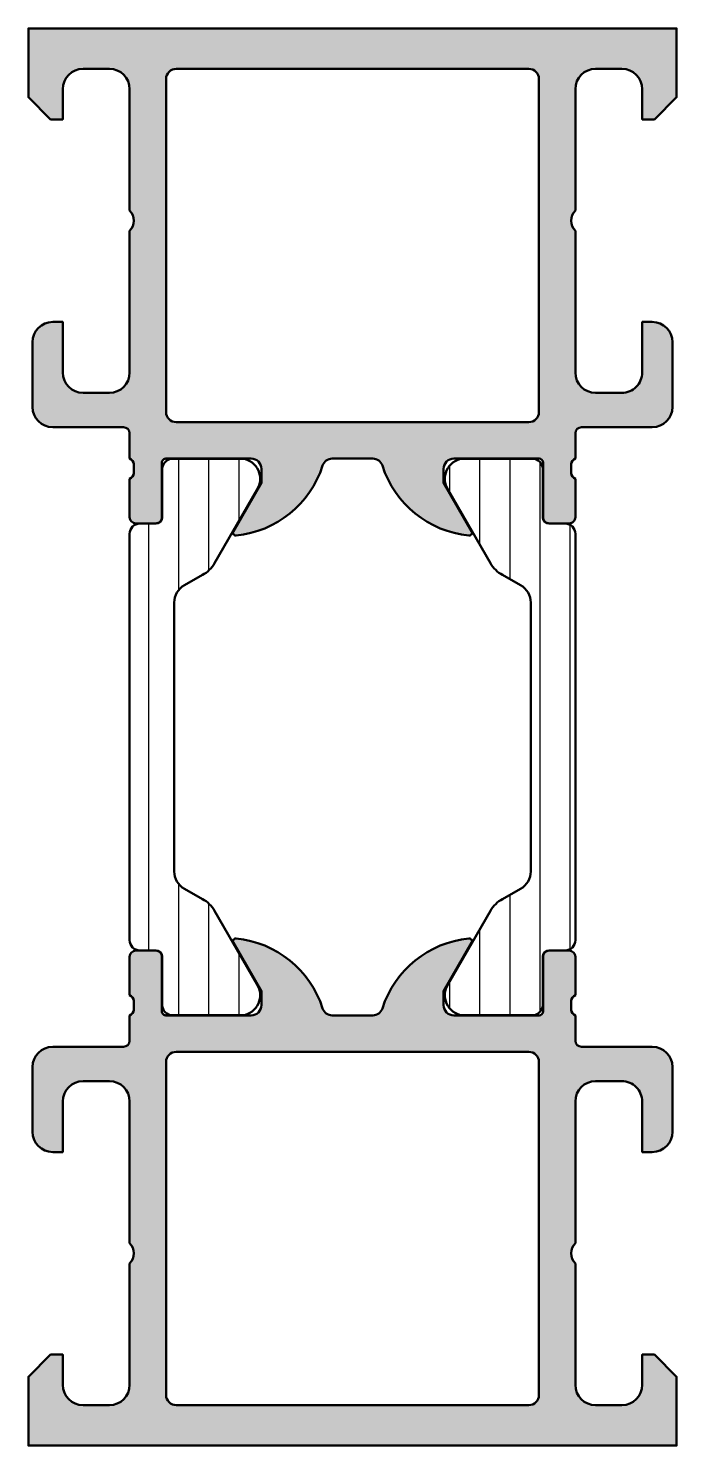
# Model space of a CAD drawing. Extents: x 0 to 32, y 0 to 70.
import ezdxf

# ---------------------------------------------------------------- set-up
doc = ezdxf.new("R2010")
doc.units = 0
for name, color, linetype, lineweight in [('0S-Alu contour', 7, 'Continuous', 50), ('0S-Alu hatch', 252, 'Continuous', 25), ('0S-Plastic contour', 254, 'Continuous', 50), ('0S-Plastic hatch', 253, 'Continuous', 25)]:
    doc.layers.add(name, color=color, linetype=linetype, lineweight=lineweight)
pattern_1 = [(90, (0, 0), (-1.4859, 0), [])]

# ---------------------------------------------------------------- blocks, each defined once
blk = doc.blocks.new('198510__B4718C1F_2032_4B84_9AEC_C8E7947CFED9_')
at = {"layer": '0S-Alu hatch'}
h = blk.add_hatch(color=256, dxfattribs=at)
edge = h.paths.add_edge_path()
edge.add_line((27, 60), (27, 53))
edge.add_arc((28, 53), 1, 180, 270)
edge.add_line((28, 52), (29.3, 52))
edge.add_arc((29.30000000000001, 53), 1.000000000000007, 269.9999999999998, 360)
edge.add_line((30.30000000000001, 53), (30.30000000000001, 55.5))
edge.add_line((30.30000000000001, 55.5), (30.8, 55.5))
edge.add_ellipse((30.79999999999999, 54.49999999999999), major_axis=(-1.000000000000014, 0), ratio=1, start_angle=180, end_angle=269.999999999999, ccw=False)
edge.add_line((31.8, 54.5), (31.80000000000001, 51.3))
edge.add_ellipse((30.8, 51.30000000000001), major_axis=(-1.000000000000003, 0), ratio=1, start_angle=90.00000000000023, end_angle=180, ccw=False)
edge.add_line((30.8, 50.30000000000001), (27.3, 50.30000000000001))
edge.add_arc((27.3, 50), 0.2999999999999971, 90, 180)
edge.add_line((27.00000000000001, 50), (27.00000000000001, 48.75))
edge.add_arc((27.1, 48.46715728752538), 0.3000000000000043, 109.4712206344891, 180)
edge.add_line((26.8, 48.46715728752538), (26.80000000000001, 48.03284271247462))
edge.add_arc((27.10000000000001, 48.03284271247462), 0.3000000000000007, 180, 250.5287793655097)
edge.add_line((27.00000000000001, 47.75), (27.00000000000001, 45.85000000000003))
edge.add_ellipse((26.69999999999998, 45.85000000000003), major_axis=(-0.3000000000000327, 0), ratio=1, start_angle=89.99999999999869, end_angle=180, ccw=False)
edge.add_line((26.69999999999997, 45.54999999999999), (25.71000000000005, 45.54999999999999))
edge.add_ellipse((25.71000000000004, 45.85000000000003), major_axis=(-0.3000000000000327, 0), ratio=1, start_angle=0, end_angle=90.00000000000142, ccw=False)
edge.add_line((25.41000000000001, 45.85000000000003), (25.41000000000001, 48.55))
edge.add_arc((25.21000000000001, 48.55), 0.1999999999999993, 0, 90)
edge.add_line((25.21000000000001, 48.75), (21.00000000000001, 48.75))
edge.add_arc((21.00000000000001, 48.25), 0.5, 90, 180)
edge.add_line((20.50000000000002, 48.25), (20.50000000000002, 47.54999999999999))
edge.add_line((20.50000000000002, 47.54999999999999), (21.88149545762237, 45.15717967697244))
edge.add_ellipse((21.76188021535171, 45.08811978464829), major_axis=(-0.1381197846482943, 0), ratio=1, start_angle=84.37742244920611, end_angle=210.0000000000005, ccw=False)
edge.add_ellipse((22.23822324117377, 49.92660886184776), major_axis=(-4.999999999999952, 0), ratio=1, start_angle=17.74841635606981, end_angle=84.37742244920679, ccw=False)
edge.add_arc((17.00000000000001, 48.25), 0.4999999999999926, 17.74841635607068, 90)
edge.add_line((17.00000000000001, 48.75), (14.99999999999999, 48.75))
edge.add_arc((14.99999999999999, 48.25), 0.5, 89.9999999999998, 162.2515836439297)
edge.add_ellipse((9.761776758826182, 49.9266088618478), major_axis=(-5.000000000000002, 0), ratio=1, start_angle=95.62257755079372, end_angle=162.2515836439301, ccw=False)
edge.add_ellipse((10.2381197846483, 45.08811978464829), major_axis=(-0.1381197846483018, 0), ratio=1, start_angle=-29.999999999998693, end_angle=95.6225775507927, ccw=False)
edge.add_line((10.11850454237763, 45.15717967697244), (11.49999999999999, 47.54999999999999))
edge.add_line((11.49999999999999, 47.54999999999999), (11.49999999999999, 48.25))
edge.add_arc((10.99999999999999, 48.25), 0.5, 0, 90)
edge.add_line((10.99999999999999, 48.75), (6.79, 48.75))
edge.add_arc((6.79, 48.55), 0.2000000000000028, 89.99999999999974, 180)
edge.add_line((6.589999999999997, 48.55), (6.589999999999997, 45.85000000000003))
edge.add_ellipse((6.289999999999964, 45.85000000000003), major_axis=(-0.3000000000000327, 0), ratio=1, start_angle=89.99999999999892, end_angle=180, ccw=False)
edge.add_line((6.289999999999958, 45.54999999999999), (5.300000000000038, 45.54999999999999))
edge.add_ellipse((5.300000000000045, 45.85000000000004), major_axis=(-0.3000000000000469, 0), ratio=1, start_angle=0, end_angle=89.99999999999892, ccw=False)
edge.add_line((4.999999999999998, 45.85000000000003), (5, 47.75))
edge.add_arc((4.900000000000001, 48.03284271247462), 0.299999999999999, 289.4712206344905, 360)
edge.add_line((5.2, 48.03284271247462), (5.2, 48.46715728752538))
edge.add_arc((4.900000000000002, 48.46715728752538), 0.299999999999998, 0, 70.52877936550998)
edge.add_line((4.999999999999998, 48.75), (4.999999999999998, 50))
edge.add_arc((4.699999999999997, 50), 0.3000000000000007, 0, 90)
edge.add_line((4.699999999999997, 50.3), (1.199999999999998, 50.3))
edge.add_ellipse((1.200000000000001, 51.29999999999999), major_axis=(-1, 0), ratio=1, start_angle=0, end_angle=89.99999999999989, ccw=False)
edge.add_line((0.2000000000000017, 51.29999999999999), (0.1999999999999988, 54.49999999999999))
edge.add_ellipse((1.200000000000002, 54.5), major_axis=(-1.000000000000003, 0), ratio=1, start_angle=270.00000000000006, end_angle=360, ccw=False)
edge.add_line((1.200000000000001, 55.5), (1.700000000000001, 55.5))
edge.add_line((1.700000000000001, 55.5), (1.700000000000002, 53))
edge.add_arc((2.700000000000001, 53), 0.9999999999999996, 180, 270)
edge.add_line((2.700000000000001, 52), (4.000000000000002, 52))
edge.add_arc((4.000000000000001, 53), 1, 270.0000000000001, 360)
edge.add_line((5.000000000000001, 53), (5.000000000000001, 60))
edge.add_arc((4.475000000000002, 60.5), 0.7249999999999996, 316.3971810272964, 403.6028189727036)
edge.add_line((5.000000000000001, 61), (5.000000000000001, 67))
edge.add_arc((4.000000000000001, 67), 1, 0, 90)
edge.add_line((4.000000000000001, 68), (2.700000000000001, 68))
edge.add_arc((2.700000000000001, 67), 1, 90, 180)
edge.add_line((1.700000000000001, 67), (1.700000000000001, 65.5))
edge.add_line((1.700000000000001, 65.5), (1.100000000000001, 65.5))
edge.add_line((1.100000000000001, 65.5), (2e-16, 66.60000000000001))
edge.add_line((2e-16, 66.60000000000001), (0, 70))
edge.add_line((0, 70), (32, 70))
edge.add_line((32, 70), (32, 66.60000000000001))
edge.add_line((32, 66.60000000000001), (30.9, 65.5))
edge.add_line((30.9, 65.5), (30.3, 65.5))
edge.add_line((30.3, 65.5), (30.3, 67))
edge.add_arc((29.3, 67), 1, 0, 90)
edge.add_line((29.3, 68), (27.99999999999999, 68))
edge.add_arc((27.99999999999999, 67), 1, 90, 180)
edge.add_line((26.99999999999999, 67), (27, 61))
edge.add_arc((27.525, 60.5), 0.7250000000000015, 136.3971810272965, 223.6028189727035)
edge = h.paths.add_edge_path()
edge.add_arc((24.70000000000001, 51.05), 0.5, 270, 360)
edge.add_line((25.2, 51.05), (25.2, 67.5))
edge.add_arc((24.7, 67.5), 0.5, 0, 90)
edge.add_line((24.7, 68), (7.300000000000004, 68))
edge.add_arc((7.300000000000002, 67.5), 0.5, 89.9999999999998, 180)
edge.add_line((6.800000000000002, 67.5), (6.800000000000002, 51.05))
edge.add_arc((7.300000000000002, 51.05), 0.5, 180, 270)
edge.add_line((7.300000000000002, 50.54999999999999), (24.70000000000001, 50.54999999999999))
at = {"layer": '0S-Alu contour', "color": 7}
for points in [[(1.700000000000001, 67), (1.700000000000001, 65.5), (1.100000000000001, 65.5), (2e-16, 66.60000000000001), (0, 70), (32, 70), (32, 66.60000000000001), (30.9, 65.5), (30.3, 65.5), (30.3, 67)], [(4.000000000000001, 68), (2.700000000000001, 68)], [(24.7, 68), (7.300000000000004, 68)], [(29.3, 68), (27.99999999999999, 68)], [(6.800000000000002, 67.5), (6.800000000000002, 51.05)], [(25.2, 51.05), (25.2, 67.5)], [(5.000000000000001, 61), (5.000000000000001, 67)], [(26.99999999999999, 67), (27, 61)], [(5.000000000000001, 53), (5.000000000000001, 60)], [(27, 60), (27, 53)], [(1.200000000000001, 55.5), (1.700000000000001, 55.5), (1.700000000000002, 53)], [(30.30000000000001, 53), (30.30000000000001, 55.5), (30.8, 55.5)], [(0.2000000000000017, 51.29999999999999), (0.1999999999999988, 54.49999999999999)], [(31.8, 54.5), (31.80000000000001, 51.3)], [(2.700000000000001, 52), (4.000000000000002, 52)], [(28, 52), (29.3, 52)], [(7.300000000000002, 50.54999999999999), (24.70000000000001, 50.54999999999999)], [(4.699999999999997, 50.3), (1.199999999999998, 50.3)], [(4.999999999999998, 48.75), (4.999999999999998, 50)], [(27.00000000000001, 50), (27.00000000000001, 48.75)], [(30.8, 50.30000000000001), (27.3, 50.30000000000001)], [(5.2, 48.03284271247462), (5.2, 48.46715728752538)], [(6.589999999999997, 48.55), (6.589999999999997, 45.85000000000003)], [(10.99999999999999, 48.75), (6.79, 48.75)], [(17.00000000000001, 48.75), (14.99999999999999, 48.75)], [(25.21000000000001, 48.75), (21.00000000000001, 48.75)], [(25.41000000000001, 45.85000000000003), (25.41000000000001, 48.55)], [(26.8, 48.46715728752538), (26.80000000000001, 48.03284271247462)], [(4.999999999999998, 45.85000000000003), (5, 47.75)], [(10.11850454237763, 45.15717967697244), (11.49999999999999, 47.54999999999999), (11.49999999999999, 48.25)], [(20.50000000000002, 48.25), (20.50000000000002, 47.54999999999999), (21.88149545762237, 45.15717967697244)], [(27.00000000000001, 47.75), (27.00000000000001, 45.85000000000003)], [(6.289999999999958, 45.54999999999999), (5.300000000000038, 45.54999999999999)], [(26.69999999999997, 45.54999999999999), (25.71000000000005, 45.54999999999999)]]:
    blk.add_lwpolyline(points, dxfattribs=at)
for centre, radius, start, end in [((2.700000000000001, 67), 1, 90, 180), ((4.000000000000001, 67), 1, 0, 90), ((7.300000000000002, 67.5), 0.5, 89.9999999999998, 180), ((24.7, 67.5), 0.5, 0, 90), ((27.99999999999999, 67), 1, 90, 180), ((29.3, 67), 1, 0, 90), ((4.475000000000002, 60.5), 0.7249999999999996, 316.3971810272964, 43.60281897270365), ((27.525, 60.5), 0.7250000000000015, 136.3971810272965, 223.6028189727035), ((2.700000000000001, 53), 0.9999999999999996, 180, 270), ((4.000000000000001, 53), 1, 270.0000000000001, 0), ((28, 53), 1, 180, 270), ((29.30000000000001, 53), 1.000000000000007, 269.9999999999998, 0), ((7.300000000000002, 51.05), 0.5, 180, 270), ((24.70000000000001, 51.05), 0.5, 270, 0), ((4.699999999999997, 50), 0.3000000000000007, 0, 90), ((27.3, 50), 0.2999999999999971, 90, 180), ((4.900000000000002, 48.46715728752538), 0.299999999999998, 0, 70.52877936550998), ((6.79, 48.55), 0.2000000000000028, 89.99999999999974, 180), ((10.99999999999999, 48.25), 0.5, 0, 90), ((14.99999999999999, 48.25), 0.5, 89.9999999999998, 162.2515836439297), ((17.00000000000001, 48.25), 0.4999999999999926, 17.74841635607068, 90), ((21.00000000000001, 48.25), 0.5, 90, 180), ((25.21000000000001, 48.55), 0.1999999999999993, 0, 90), ((27.1, 48.46715728752538), 0.3000000000000043, 109.4712206344891, 180), ((4.900000000000001, 48.03284271247462), 0.299999999999999, 289.4712206344905, 0), ((27.10000000000001, 48.03284271247462), 0.3000000000000007, 180, 250.5287793655097)]:
    blk.add_arc(centre, radius, start, end, dxfattribs=at)
at = {"layer": '0S-Alu contour', "color": 7, "extrusion": (0, 0, -1)}
for centre, radius, start, end in [((-1.200000000000002, 54.5), 1.000000000000003, 0, 89.99999999999994), ((-30.79999999999999, 54.49999999999999), 1.000000000000014, 90.00000000000102, 180), ((-1.200000000000001, 51.29999999999999), 1, 270.0000000000002, 0), ((-30.8, 51.30000000000001), 1.000000000000003, 180, 269.9999999999998), ((-9.761776758826182, 49.9266088618478), 5.000000000000003, 197.74841635607, 264.3774224492063), ((-22.23822324117377, 49.92660886184776), 4.999999999999952, 275.6225775507932, 342.2515836439302), ((-5.300000000000045, 45.85000000000004), 0.3000000000000469, 270.0000000000012, 0), ((-6.289999999999964, 45.85000000000003), 0.3000000000000327, 180, 270.0000000000012), ((-25.71000000000004, 45.85000000000003), 0.3000000000000327, 269.9999999999986, 0), ((-26.69999999999998, 45.85000000000003), 0.3000000000000327, 180, 270.0000000000013), ((-10.2381197846483, 45.08811978464829), 0.1381197846483018, 264.3774224492073, 29.99999999999862), ((-21.76188021535171, 45.08811978464829), 0.1381197846482943, 149.9999999999995, 275.6225775507939)]:
    blk.add_arc(centre, radius, start, end, dxfattribs=at)
blk = doc.blocks.new('198510__D5CEABC6_55AC_407D_AF90_1914608A96DB_')
at = {"layer": '0S-Alu hatch'}
h = blk.add_hatch(color=256, dxfattribs=at)
edge = h.paths.add_edge_path()
edge.add_ellipse((27.525, 9.499999999999996), major_axis=(-0.7250000000000014, 0), ratio=1, start_angle=-43.6028189727034, end_angle=43.60281897270352, ccw=False)
edge.add_line((27, 9.999999999999996), (27, 17))
edge.add_ellipse((28, 17), major_axis=(-1, 0), ratio=1, start_angle=270, end_angle=360, ccw=False)
edge.add_line((28, 18), (29.3, 18))
edge.add_ellipse((29.30000000000001, 16.99999999999999), major_axis=(-1.000000000000003, 0), ratio=1, start_angle=180, end_angle=270.0000000000002, ccw=False)
edge.add_line((30.30000000000001, 16.99999999999999), (30.30000000000001, 14.49999999999999))
edge.add_line((30.30000000000001, 14.49999999999999), (30.8, 14.49999999999999))
edge.add_arc((30.8, 15.5), 1.000000000000005, 270.0000000000002, 360)
edge.add_line((31.80000000000001, 15.5), (31.80000000000001, 18.69999999999999))
edge.add_arc((30.8, 18.69999999999999), 1.000000000000003, 0, 89.9999999999998)
edge.add_line((30.8, 19.69999999999999), (27.3, 19.69999999999999))
edge.add_ellipse((27.3, 20), major_axis=(-0.3000000000000007, 0), ratio=1, start_angle=0, end_angle=90, ccw=False)
edge.add_line((27.00000000000001, 20), (27.00000000000001, 21.25))
edge.add_ellipse((27.1, 21.53284271247462), major_axis=(-0.3000000000000031, 0), ratio=1, start_angle=0, end_angle=70.52877936551141, ccw=False)
edge.add_line((26.8, 21.53284271247462), (26.80000000000001, 21.96715728752538))
edge.add_ellipse((27.10000000000001, 21.96715728752538), major_axis=(-0.3000000000000007, 0), ratio=1, start_angle=289.47122063449035, end_angle=360, ccw=False)
edge.add_line((27.00000000000001, 22.25), (27.00000000000001, 24.14999999999996))
edge.add_arc((26.69999999999997, 24.14999999999996), 0.3000000000000398, 0, 90)
edge.add_line((26.69999999999997, 24.45), (25.71000000000005, 24.45))
edge.add_arc((25.71000000000005, 24.14999999999996), 0.3000000000000398, 90, 180)
edge.add_line((25.41000000000001, 24.14999999999996), (25.41000000000001, 21.45))
edge.add_ellipse((25.21000000000001, 21.45), major_axis=(-0.1999999999999993, 0), ratio=1, start_angle=90, end_angle=180, ccw=False)
edge.add_line((25.21000000000001, 21.25), (21.00000000000001, 21.25))
edge.add_ellipse((21.00000000000001, 21.75), major_axis=(-0.5, 0), ratio=1, start_angle=0, end_angle=90, ccw=False)
edge.add_line((20.50000000000002, 21.75), (20.50000000000002, 22.45))
edge.add_line((20.50000000000002, 22.45), (21.88149545762237, 24.84282032302755))
edge.add_arc((21.76188021535171, 24.91188021535171), 0.1381197846482961, 329.9999999999982, 455.6225775507938)
edge.add_arc((22.23822324117382, 20.0733911381522), 4.999999999999996, 95.62257755079357, 162.25158364393)
edge.add_ellipse((17.00000000000001, 21.75), major_axis=(-0.4999999999999915, 0), ratio=1, start_angle=90, end_angle=162.2515836439293, ccw=False)
edge.add_line((17.00000000000001, 21.25000000000001), (14.99999999999999, 21.25))
edge.add_ellipse((14.99999999999999, 21.75), major_axis=(-0.4999999999999965, 0), ratio=1, start_angle=17.74841635606998, end_angle=90.00000000000023, ccw=False)
edge.add_arc((9.761776758826196, 20.07339113815221), 4.999999999999989, 17.74841635606997, 84.37742244920646)
edge.add_arc((10.23811978464829, 24.91188021535171), 0.1381197846482988, 84.37742244920547, 210.000000000001)
edge.add_line((10.11850454237763, 24.84282032302755), (11.49999999999999, 22.45))
edge.add_line((11.49999999999999, 22.45), (11.49999999999999, 21.75))
edge.add_ellipse((10.99999999999999, 21.75), major_axis=(-0.5, 0), ratio=1, start_angle=90, end_angle=180, ccw=False)
edge.add_line((10.99999999999999, 21.25), (6.79, 21.25))
edge.add_ellipse((6.79, 21.45), major_axis=(-0.2000000000000028, 0), ratio=1, start_angle=0, end_angle=90.00000000000023, ccw=False)
edge.add_line((6.589999999999997, 21.45), (6.589999999999997, 24.14999999999996))
edge.add_arc((6.289999999999958, 24.14999999999996), 0.3000000000000389, 0, 90)
edge.add_line((6.289999999999958, 24.45), (5.300000000000038, 24.45))
edge.add_arc((5.300000000000044, 24.14999999999996), 0.3000000000000433, 90.00000000000102, 180)
edge.add_line((5, 24.14999999999996), (5, 22.25))
edge.add_ellipse((4.900000000000001, 21.96715728752538), major_axis=(-0.299999999999999, 0), ratio=1, start_angle=180, end_angle=250.52877936550948, ccw=False)
edge.add_line((5.2, 21.96715728752538), (5.2, 21.53284271247462))
edge.add_ellipse((4.900000000000002, 21.53284271247462), major_axis=(-0.299999999999998, 0), ratio=1, start_angle=109.4712206344901, end_angle=180, ccw=False)
edge.add_line((4.999999999999998, 21.25), (4.999999999999998, 20))
edge.add_ellipse((4.699999999999997, 20), major_axis=(-0.3000000000000007, 0), ratio=1, start_angle=90, end_angle=180, ccw=False)
edge.add_line((4.699999999999997, 19.7), (1.199999999999998, 19.7))
edge.add_arc((1.200000000000001, 18.7), 1.000000000000003, 90.00000000000017, 180)
edge.add_line((0.1999999999999982, 18.7), (0.1999999999999988, 15.5))
edge.add_arc((1.200000000000001, 15.5), 1.000000000000003, 180, 270)
edge.add_line((1.200000000000001, 14.5), (1.700000000000001, 14.5))
edge.add_line((1.700000000000001, 14.5), (1.700000000000002, 17))
edge.add_ellipse((2.700000000000001, 17), major_axis=(-0.9999999999999996, 0), ratio=1, start_angle=270, end_angle=360, ccw=False)
edge.add_line((2.700000000000001, 18), (4.000000000000002, 18))
edge.add_ellipse((4.000000000000001, 17), major_axis=(-1.000000000000003, 0), ratio=1, start_angle=180, end_angle=269.99999999999994, ccw=False)
edge.add_line((5.000000000000005, 17), (5.000000000000001, 10))
edge.add_ellipse((4.475000000000002, 9.5), major_axis=(-0.7249999999999996, 0), ratio=1, start_angle=136.3971810272965, end_angle=223.6028189727037, ccw=False)
edge.add_line((5.000000000000001, 9), (5.000000000000001, 2.999999999999999))
edge.add_ellipse((4.000000000000001, 2.999999999999998), major_axis=(-1, 0), ratio=1, start_angle=90, end_angle=180, ccw=False)
edge.add_line((4.000000000000001, 1.999999999999998), (2.700000000000001, 1.999999999999999))
edge.add_ellipse((2.700000000000001, 2.999999999999999), major_axis=(-0.9999999999999996, 0), ratio=1, start_angle=0, end_angle=90, ccw=False)
edge.add_line((1.700000000000001, 2.999999999999999), (1.700000000000001, 4.499999999999998))
edge.add_line((1.700000000000001, 4.499999999999998), (1.100000000000001, 4.499999999999998))
edge.add_line((1.100000000000001, 4.499999999999998), (2e-16, 3.399999999999997))
edge.add_line((2e-16, 3.399999999999997), (0, 0))
edge.add_line((0, 0), (32, -5.7e-15))
edge.add_line((32, -5.7e-15), (32, 3.399999999999991))
edge.add_line((32, 3.399999999999991), (30.9, 4.499999999999993))
edge.add_line((30.9, 4.499999999999993), (30.3, 4.499999999999993))
edge.add_line((30.3, 4.499999999999993), (30.3, 2.999999999999994))
edge.add_ellipse((29.3, 2.999999999999994), major_axis=(-1, 0), ratio=1, start_angle=90, end_angle=180, ccw=False)
edge.add_line((29.3, 1.999999999999994), (27.99999999999999, 1.999999999999995))
edge.add_ellipse((27.99999999999999, 2.999999999999993), major_axis=(-0.9999999999999984, 0), ratio=1, start_angle=0, end_angle=90, ccw=False)
edge.add_line((26.99999999999999, 2.999999999999995), (27, 8.999999999999996))
edge = h.paths.add_edge_path()
edge.add_ellipse((24.70000000000001, 18.95), major_axis=(-0.5, 0), ratio=1, start_angle=180, end_angle=270, ccw=False)
edge.add_line((25.2, 18.95), (25.2, 2.499999999999996))
edge.add_ellipse((24.7, 2.499999999999999), major_axis=(-0.5, 0), ratio=1, start_angle=90, end_angle=180, ccw=False)
edge.add_line((24.7, 1.999999999999999), (7.300000000000004, 2))
edge.add_ellipse((7.300000000000002, 2.500000000000001), major_axis=(-0.5000000000000006, 0), ratio=1, start_angle=0, end_angle=90.00000000000023, ccw=False)
edge.add_line((6.800000000000002, 2.5), (6.800000000000002, 18.95))
edge.add_ellipse((7.300000000000002, 18.95), major_axis=(-0.5, 0), ratio=1, start_angle=270, end_angle=360, ccw=False)
edge.add_line((7.300000000000002, 19.45), (24.70000000000001, 19.45))
at = {"layer": '0S-Alu contour', "color": 7}
for points in [[(10.11850454237763, 24.84282032302755), (11.49999999999999, 22.45), (11.49999999999999, 21.75)], [(20.50000000000002, 21.75), (20.50000000000002, 22.45), (21.88149545762237, 24.84282032302755)], [(5, 24.14999999999996), (5, 22.25)], [(6.289999999999958, 24.45), (5.300000000000038, 24.45)], [(6.589999999999997, 21.45), (6.589999999999997, 24.14999999999996)], [(25.41000000000001, 24.14999999999996), (25.41000000000001, 21.45)], [(26.69999999999997, 24.45), (25.71000000000005, 24.45)], [(27.00000000000001, 22.25), (27.00000000000001, 24.14999999999996)], [(5.2, 21.96715728752538), (5.2, 21.53284271247462)], [(26.8, 21.53284271247462), (26.80000000000001, 21.96715728752538)], [(4.999999999999998, 21.25), (4.999999999999998, 20)], [(10.99999999999999, 21.25), (6.79, 21.25)], [(17.00000000000001, 21.25000000000001), (14.99999999999999, 21.25)], [(25.21000000000001, 21.25), (21.00000000000001, 21.25)], [(27.00000000000001, 20), (27.00000000000001, 21.25)], [(4.699999999999997, 19.7), (1.199999999999998, 19.7)], [(30.8, 19.69999999999999), (27.3, 19.69999999999999)], [(6.800000000000002, 2.5), (6.800000000000002, 18.95)], [(7.300000000000002, 19.45), (24.70000000000001, 19.45)], [(25.2, 18.95), (25.2, 2.499999999999996)], [(0.1999999999999982, 18.7), (0.1999999999999988, 15.5)], [(31.80000000000001, 15.5), (31.80000000000001, 18.69999999999999)], [(2.700000000000001, 18), (4.000000000000002, 18)], [(28, 18), (29.3, 18)], [(1.200000000000001, 14.5), (1.700000000000001, 14.5), (1.700000000000002, 17)], [(5.000000000000005, 17), (5.000000000000001, 10)], [(27, 9.999999999999996), (27, 17)], [(30.30000000000001, 16.99999999999999), (30.30000000000001, 14.49999999999999), (30.8, 14.49999999999999)], [(5.000000000000001, 9), (5.000000000000001, 2.999999999999999)], [(26.99999999999999, 2.999999999999995), (27, 8.999999999999996)], [(1.700000000000001, 2.999999999999999), (1.700000000000001, 4.499999999999998), (1.100000000000001, 4.499999999999998), (2e-16, 3.399999999999997), (0, 0), (32, -5.7e-15), (32, 3.399999999999991), (30.9, 4.499999999999993), (30.3, 4.499999999999993), (30.3, 2.999999999999994)], [(4.000000000000001, 1.999999999999998), (2.700000000000001, 1.999999999999999)], [(24.7, 1.999999999999999), (7.300000000000004, 2)], [(29.3, 1.999999999999994), (27.99999999999999, 1.999999999999995)]]:
    blk.add_lwpolyline(points, dxfattribs=at)
for centre, radius, start, end in [((10.23811978464829, 24.91188021535171), 0.1381197846482988, 84.37742244920547, 210.000000000001), ((9.761776758826196, 20.07339113815221), 4.999999999999989, 17.74841635606997, 84.37742244920646), ((22.23822324117382, 20.0733911381522), 4.999999999999996, 95.62257755079357, 162.25158364393), ((21.76188021535171, 24.91188021535171), 0.1381197846482961, 329.9999999999982, 95.6225775507938), ((5.300000000000044, 24.14999999999996), 0.3000000000000433, 90.00000000000102, 180), ((6.289999999999958, 24.14999999999996), 0.3000000000000389, 0, 90), ((25.71000000000005, 24.14999999999996), 0.3000000000000398, 90, 180), ((26.69999999999997, 24.14999999999996), 0.3000000000000398, 0, 90), ((1.200000000000001, 18.7), 1.000000000000003, 90.00000000000017, 180), ((30.8, 18.69999999999999), 1.000000000000003, 0, 89.9999999999998), ((1.200000000000001, 15.5), 1.000000000000003, 180, 270), ((30.8, 15.5), 1.000000000000005, 270.0000000000002, 0)]:
    blk.add_arc(centre, radius, start, end, dxfattribs=at)
at = {"layer": '0S-Alu contour', "color": 7, "extrusion": (0, 0, -1)}
for centre, radius, start, end in [((-4.900000000000001, 21.96715728752538), 0.299999999999999, 109.4712206344905, 180), ((-10.99999999999999, 21.75), 0.5, 180, 270), ((-21.00000000000001, 21.75), 0.5, 270, 0), ((-27.10000000000001, 21.96715728752538), 0.3000000000000007, 0, 70.52877936550966), ((-4.900000000000002, 21.53284271247462), 0.299999999999998, 180, 250.5287793655099), ((-6.79, 21.45), 0.2000000000000028, 269.9999999999998, 0), ((-14.99999999999999, 21.75), 0.4999999999999965, 269.9999999999998, 342.25158364393), ((-17.00000000000001, 21.75), 0.4999999999999915, 197.7484163560708, 270), ((-25.21000000000001, 21.45), 0.1999999999999993, 180, 270), ((-27.1, 21.53284271247462), 0.3000000000000031, 289.4712206344886, 0), ((-4.699999999999997, 20), 0.3000000000000007, 180, 270), ((-27.3, 20), 0.3000000000000007, 270, 0), ((-7.300000000000002, 18.95), 0.5, 0, 90), ((-24.70000000000001, 18.95), 0.5, 90, 180), ((-2.700000000000001, 17), 0.9999999999999996, 0, 90), ((-4.000000000000001, 17), 1.000000000000003, 90.00000000000006, 180), ((-28, 17), 1, 0, 90), ((-29.30000000000001, 16.99999999999999), 1.000000000000003, 89.9999999999998, 180), ((-4.475000000000002, 9.5), 0.7249999999999996, 136.3971810272963, 223.6028189727036), ((-27.525, 9.499999999999996), 0.7250000000000015, 316.3971810272965, 43.6028189727035), ((-2.700000000000001, 2.999999999999999), 0.9999999999999996, 270, 0), ((-4.000000000000001, 2.999999999999998), 1, 180, 270), ((-27.99999999999999, 2.999999999999993), 0.9999999999999984, 270, 0), ((-29.3, 2.999999999999994), 1, 180, 270), ((-7.300000000000002, 2.500000000000001), 0.5000000000000006, 269.9999999999998, 0), ((-24.7, 2.499999999999999), 0.5, 180, 270)]:
    blk.add_arc(centre, radius, start, end, dxfattribs=at)
blk = doc.blocks.new('224079__73E9BB6B_ECC2_437C_8BDB_7DFC109AACF1___6853D38D_3F25_47AD_88C5_74A829B8145B_')
at = {"layer": '0S-Plastic hatch'}
h = blk.add_hatch(dxfattribs=at)
h.set_pattern_fill('ANSI31', color=256, scale=0.4680000000000001, angle=45, style=0)
h.set_pattern_definition(pattern_1)
edge = h.paths.add_edge_path()
edge.add_arc((23.80000059130182, 28.36436579444488), 1.000000408698497, 299.9998812008012, 359.9999544849754)
edge.add_line((24.80000100000001, 28.364365), (24.80000100000001, 41.63564099999999))
edge.add_arc((23.80000059130181, 41.63564020555512), 1.000000408698503, 4.55150246153e-05, 60.0001187991986)
edge.add_line((24.299999, 42.501667), (23.40625005332524, 43.00334583291649))
edge.add_ellipse((24.11032458691664, 44.32783783030567), major_axis=(-1.499999999999977, 0), ratio=1, start_angle=29.999996599344513, end_angle=62.00574536424318, ccw=False)
edge.add_line((22.81128643672553, 43.57783790740701), (20.71451850190053, 47.209547))
edge.add_ellipse((21.55577115089188, 47.75018192527714), major_axis=(-0.999996070924476, 0), ratio=1, start_angle=-81.8183919481005, end_angle=32.727016099840284, ccw=False)
edge.add_line((21.41346050190053, 48.73999999999999), (24.890002, 48.74))
edge.add_ellipse((24.89000463962508, 48.24000402256139), major_axis=(-0.4999959774455833, 0), ratio=1, start_angle=179.9996975182268, end_angle=270.0003024811858, ccw=False)
edge.add_line((25.39000061706369, 48.2400013829363), (25.38966866666667, 45.840003))
edge.add_arc((25.68966866666667, 45.840003), 0.3000000000000007, 180, 270)
edge.add_line((25.68966866666667, 45.540003), (26.5, 45.540003))
edge.add_ellipse((26.50000267890919, 45.04000567890918), major_axis=(-0.4999973210979861, 0), ratio=1, start_angle=179.9996930176151, end_angle=270.000306982025, ccw=False)
edge.add_line((27, 45.040003), (27.00000000000718, 24.96000300000718))
edge.add_ellipse((26.5000026789092, 24.96000032109798), major_axis=(-0.4999973211051555, 0), ratio=1, start_angle=89.99969301761519, end_angle=180.000306982385, ccw=False)
edge.add_line((26.49999999999688, 24.460003), (25.68966866666668, 24.46000300000001))
edge.add_arc((25.68966866666668, 24.16000299999999), 0.3000000000000114, 90, 180)
edge.add_line((25.38966866666667, 24.16000299999999), (25.39000061706369, 21.76000461706369))
edge.add_ellipse((24.88500463962508, 21.76500192464597), major_axis=(-0.5050207028550945, 0), ratio=1, start_angle=89.432429555601, end_angle=179.4330345179731, ccw=False)
edge.add_line((24.880002, 21.260006), (21.41346050190053, 21.26000600000001))
edge.add_ellipse((21.55577115089188, 22.24982407472285), major_axis=(-0.9999960709244662, 0), ratio=1, start_angle=-32.727016099840625, end_angle=81.8183919481005, ccw=False)
edge.add_line((20.71451850190054, 22.79045899999999), (22.81128643672553, 26.42216809259299))
edge.add_ellipse((24.1103245869167, 25.67216816969433), major_axis=(-1.500000000000026, 0), ratio=1, start_angle=297.99425463575915, end_angle=330.0000034006563, ccw=False)
edge.add_line((23.40625005332522, 26.99666016708352), (24.299999, 27.49833900000001))
at = {"layer": '0S-Plastic contour', "color": 7}
for points in [[(21.41346050190053, 48.73999999999999), (24.890002, 48.74)], [(25.39000061706369, 48.2400013829363), (25.38966866666667, 45.840003)], [(22.81128643672553, 43.57783790740701), (20.71451850190053, 47.209547)], [(25.68966866666667, 45.540003), (26.5, 45.540003)], [(27, 45.040003), (27.00000000000718, 24.96000300000718)], [(24.299999, 42.501667), (23.40625005332524, 43.00334583291649)], [(24.80000100000001, 28.364365), (24.80000100000001, 41.63564099999999)], [(23.40625005332522, 26.99666016708352), (24.299999, 27.49833900000001)], [(20.71451850190054, 22.79045899999999), (22.81128643672553, 26.42216809259299)], [(25.38966866666667, 24.16000299999999), (25.39000061706369, 21.76000461706369)], [(26.49999999999688, 24.460003), (25.68966866666668, 24.46000300000001)], [(24.880002, 21.260006), (21.41346050190053, 21.26000600000001)]]:
    blk.add_lwpolyline(points, dxfattribs=at)
at = {"layer": '0S-Plastic contour', "color": 7, "extrusion": (0, 0, -1)}
for centre, radius, start, end in [((-21.55577115089188, 47.75018192527714), 0.999996070924476, 327.2729839001598, 81.81839194810057), ((-24.89000463962508, 48.24000402256139), 0.4999959774455833, 89.99969751881414, 180.0003024817733), ((-26.50000267890919, 45.04000567890918), 0.4999973210979861, 89.99969301797503, 180.0003069823849), ((-24.11032458691664, 44.32783783030567), 1.499999999999977, 297.9942546357568, 330.0000034006555), ((-24.1103245869167, 25.67216816969433), 1.500000000000026, 29.99999659934372, 62.00574536424086), ((-26.5000026789092, 24.96000032109798), 0.4999973211051555, 179.999693017615, 270.0003069823848), ((-21.55577115089188, 22.24982407472285), 0.9999960709244662, 278.1816080518995, 32.72701609984057), ((-24.88500463962508, 21.76500192464597), 0.5050207028550945, 180.5669654820269, 270.567570444399)]:
    blk.add_arc(centre, radius, start, end, dxfattribs=at)
at = {"layer": '0S-Plastic contour', "color": 7}
for centre, radius, start, end in [((25.68966866666667, 45.840003), 0.3000000000000007, 180, 270), ((23.80000059130181, 41.63564020555512), 1.000000408698503, 4.55150246153e-05, 60.0001187991986), ((23.80000059130182, 28.36436579444488), 1.000000408698497, 299.9998812008012, 359.9999544849754), ((25.68966866666668, 24.16000299999999), 0.3000000000000114, 90, 180)]:
    blk.add_arc(centre, radius, start, end, dxfattribs=at)
blk = doc.blocks.new('224079__7350DEAB_6C1B_411E_A51F_8FA39C71465B___C41F81BE_CA9B_4C26_A5AD_E961BA2B4AB9_')
at = {"layer": '0S-Plastic hatch'}
h = blk.add_hatch(dxfattribs=at)
h.set_pattern_fill('ANSI31', color=256, scale=0.4680000000000001, angle=45, style=0)
h.set_pattern_definition(pattern_1)
edge = h.paths.add_edge_path()
edge.add_line((7.19999900000002, 41.63563499999999), (7.199999000000003, 28.364359))
edge.add_arc((8.199999408698194, 28.36435979444487), 1.000000408698505, 180.0000455150246, 240.0001187991982)
edge.add_line((7.700001000000002, 27.498333), (8.593749946674771, 26.99665416708351))
edge.add_ellipse((7.889675413083358, 25.67216216969432), major_axis=(-1.499999999999991, 0), ratio=1, start_angle=209.9999965993447, end_angle=242.0057453642431, ccw=False)
edge.add_line((9.188713563274481, 26.42216209259298), (11.28548149809947, 22.79045299999999))
edge.add_ellipse((10.44422884910812, 22.24981807472285), major_axis=(-0.999996070924478, 0), ratio=1, start_angle=98.18160805189939, end_angle=212.7270160998405, ccw=False)
edge.add_line((10.58653949809947, 21.25999999999999), (7.109997999999999, 21.26))
edge.add_ellipse((7.109995360374923, 21.75999597743861), major_axis=(-0.4999959774455833, 0), ratio=1, start_angle=-0.0003024817733034979, end_angle=90.00030248118622, ccw=False)
edge.add_line((6.609999382936307, 21.75999861706369), (6.610331333333337, 24.159997))
edge.add_arc((6.310331333333334, 24.159997), 0.3000000000000025, 0, 90)
edge.add_line((6.310331333333334, 24.459997), (5.500000000000001, 24.459997))
edge.add_ellipse((5.499997321090807, 24.9599943210908), major_axis=(-0.4999973210979826, 0), ratio=1, start_angle=-0.00030698238492732344, end_angle=90.00030698202579, ccw=False)
edge.add_line((5.000000000000001, 24.959997), (4.999999999992846, 45.03999699999282))
edge.add_ellipse((5.499997321090819, 45.03999967890202), major_axis=(-0.4999973211051493, 0), ratio=1, start_angle=-90.00030698238538, end_angle=0.00030698238492732344, ccw=False)
edge.add_line((5.500000000003152, 45.539997), (6.310331333333346, 45.539997))
edge.add_arc((6.310331333333346, 45.83999700000001), 0.3000000000000114, 270, 360)
edge.add_line((6.610331333333357, 45.83999700000001), (6.609999382936337, 48.23999538293631))
edge.add_ellipse((7.114995360374963, 48.23499807535402), major_axis=(-0.5050207028551063, 0), ratio=1, start_angle=269.4324295556022, end_angle=359.4330345179718, ccw=False)
edge.add_line((7.119998000000029, 48.73999399999999), (10.5865394980995, 48.73999399999998))
edge.add_ellipse((10.44422884910815, 47.75017592527714), major_axis=(-0.9999960709244584, 0), ratio=1, start_angle=147.2729839001592, end_angle=261.8183919481007, ccw=False)
edge.add_line((11.28548149809948, 47.209541), (9.188713563274492, 43.57783190740701))
edge.add_ellipse((7.889675413083415, 44.32783183030556), major_axis=(-1.499999999999891, 0), ratio=1, start_angle=117.9942546357581, end_angle=150.0000034006584, ccw=False)
edge.add_line((8.59374994667481, 43.00333983291647), (7.700001000000021, 42.50166099999998))
edge.add_arc((8.1999994086982, 41.63563420555512), 1.000000408698495, 119.9998812008012, 179.9999544849754)
at = {"layer": '0S-Plastic contour', "color": 7}
for points in [[(7.119998000000029, 48.73999399999999), (10.5865394980995, 48.73999399999998)], [(6.610331333333357, 45.83999700000001), (6.609999382936337, 48.23999538293631)], [(11.28548149809948, 47.209541), (9.188713563274492, 43.57783190740701)], [(5.500000000003152, 45.539997), (6.310331333333346, 45.539997)], [(5.000000000000001, 24.959997), (4.999999999992846, 45.03999699999282)], [(8.59374994667481, 43.00333983291647), (7.700001000000021, 42.50166099999998)], [(7.19999900000002, 41.63563499999999), (7.199999000000003, 28.364359)], [(7.700001000000002, 27.498333), (8.593749946674771, 26.99665416708351)], [(9.188713563274481, 26.42216209259298), (11.28548149809947, 22.79045299999999)], [(6.310331333333334, 24.459997), (5.500000000000001, 24.459997)], [(6.609999382936307, 21.75999861706369), (6.610331333333337, 24.159997)], [(10.58653949809947, 21.25999999999999), (7.109997999999999, 21.26)]]:
    blk.add_lwpolyline(points, dxfattribs=at)
at = {"layer": '0S-Plastic contour', "color": 7, "extrusion": (0, 0, -1)}
for centre, radius, start, end in [((-7.114995360374963, 48.23499807535402), 0.5050207028551063, 0.5669654820281862, 90.56757044439782), ((-10.44422884910815, 47.75017592527714), 0.9999960709244584, 98.18160805189926, 212.7270160998408), ((-5.499997321090819, 45.03999967890202), 0.4999973211051493, 359.9996930176151, 90.00030698238545), ((-7.889675413083415, 44.32783183030556), 1.499999999999892, 209.9999965993417, 242.0057453642419), ((-7.889675413083358, 25.67216216969432), 1.499999999999992, 117.9942546357569, 150.0000034006553), ((-5.499997321090807, 24.9599943210908), 0.4999973210979826, 269.9996930179742, 0.0003069823849455), ((-10.44422884910812, 22.24981807472285), 0.999996070924478, 147.2729839001595, 261.8183919481006), ((-7.109995360374923, 21.75999597743861), 0.4999959774455833, 269.9996975188138, 0.0003024817733149)]:
    blk.add_arc(centre, radius, start, end, dxfattribs=at)
at = {"layer": '0S-Plastic contour', "color": 7}
for centre, radius, start, end in [((6.310331333333346, 45.83999700000001), 0.3000000000000114, 270, 0), ((8.1999994086982, 41.63563420555512), 1.000000408698495, 119.9998812008012, 179.9999544849754), ((8.199999408698194, 28.36435979444487), 1.000000408698505, 180.0000455150246, 240.0001187991982), ((6.310331333333334, 24.159997), 0.3000000000000025, 0, 90)]:
    blk.add_arc(centre, radius, start, end, dxfattribs=at)
blk = doc.blocks.new('487800__1476649F_26BA_4C50_A925_9BE665A228FE_')
at = {"layer": '0S-Alu contour', "color": 7}
for name in ['198510__B4718C1F_2032_4B84_9AEC_C8E7947CFED9_', '198510__D5CEABC6_55AC_407D_AF90_1914608A96DB_']:
    blk.add_blockref(name, (0, 0), dxfattribs=at)
at = {"layer": '0S-Plastic contour', "color": 7}
for name in ['224079__7350DEAB_6C1B_411E_A51F_8FA39C71465B___C41F81BE_CA9B_4C26_A5AD_E961BA2B4AB9_', '224079__73E9BB6B_ECC2_437C_8BDB_7DFC109AACF1___6853D38D_3F25_47AD_88C5_74A829B8145B_']:
    blk.add_blockref(name, (0, 0), dxfattribs=at)

msp = doc.modelspace()

# ---------------------------------------------------------------- block references
at = {"layer": '0S-Alu contour', "color": 7}
msp.add_blockref('487800__1476649F_26BA_4C50_A925_9BE665A228FE_', (0, 0), dxfattribs=at)

doc.saveas('drawing.dxf')
